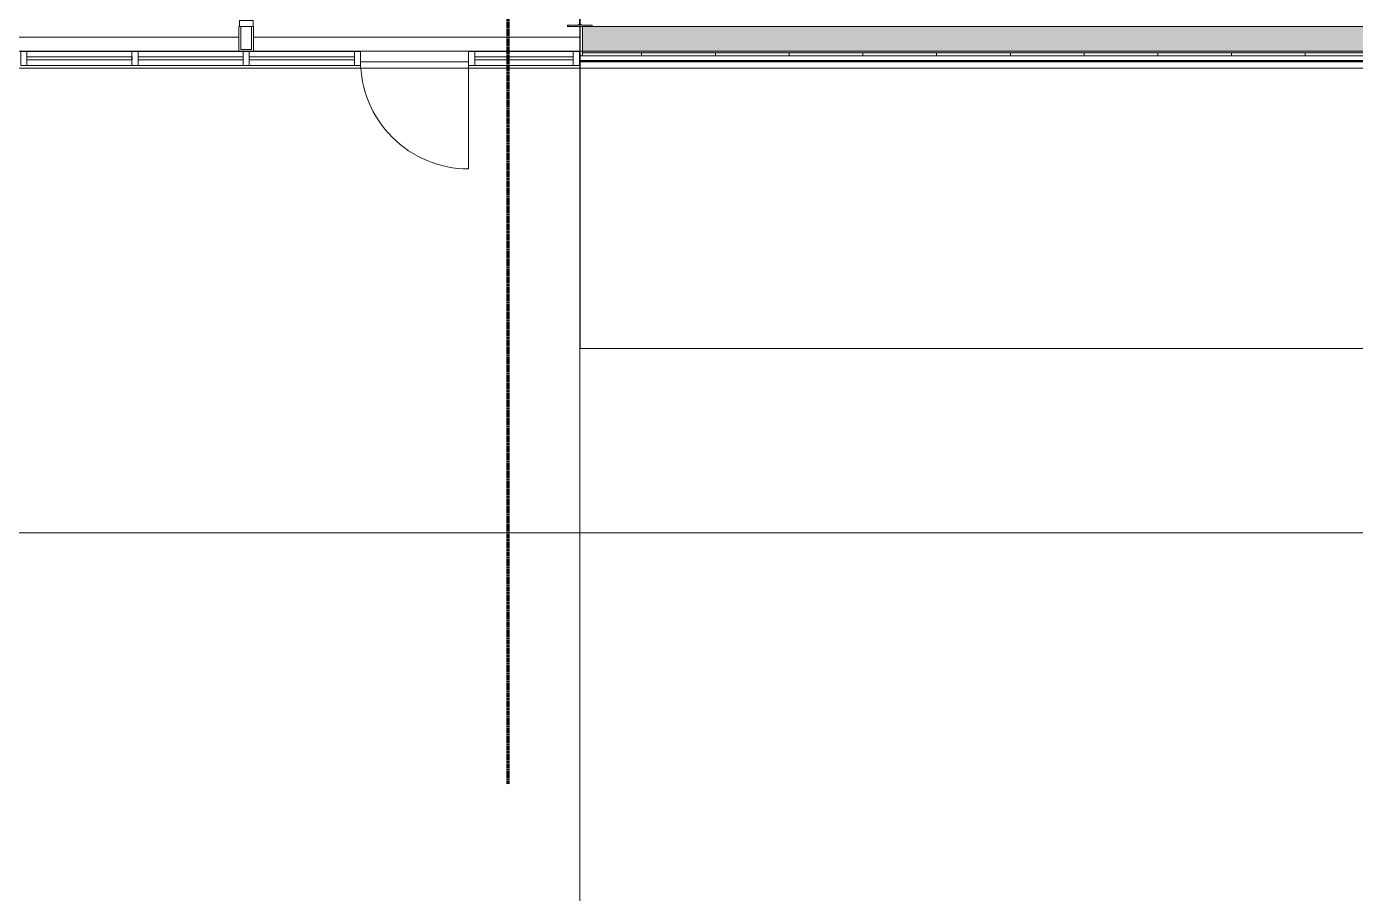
# Model space of a CAD drawing. Header units: inches. Extents: x 25369 to 33163, y -23509 to -20274.
# Drawn here: x 29994.9 to 30427.4, y -23069.4 to -22787.3 of the extents above; entities that cross this region are included whole.
import ezdxf

# ---------------------------------------------------------------- set-up
doc = ezdxf.new("R2010")
doc.units = ezdxf.units.IN
doc.header["$MEASUREMENT"] = 0
doc.linetypes.add('Dash', pattern=[0.25, 0.125, -0.125])
doc.linetypes.add('Grid Line 1_2_', pattern=[0.875, 0.5, -0.125, 0.125, -0.125])
for name, color, linetype, lineweight in [('A-ANNO-MATC', 214, 'Dash', 140), ('A-DOOR', 31, 'Continuous', 9), ('A-FLOR', 192, 'Continuous', 9), ('A-GLAZ-CURT', 52, 'Continuous', 9), ('A-GLAZ-CWMG', 51, 'Continuous', 9), ('A-WALL', 113, 'Continuous', 9), ('A-WALL-PATT', 111, 'Continuous', 25), ('C-TOPO', 7, 'Continuous', 9), ('Conc', 7, 'Continuous', 13), ('I-WALL', 2, 'Continuous', 9), ('L-SITE-WALL', 31, 'Continuous', 9), ('S-COLS', 52, 'Continuous', 9), ('S-GRID', 1, 'Continuous', 9)]:
    doc.layers.add(name, color=color, linetype=linetype, lineweight=lineweight)

# ---------------------------------------------------------------- blocks, each defined once
blk = doc.blocks.new('Struct_Xcel_Sports Complex_rvt-2-Overall Floor Plan')
at = {"layer": 'A-FLOR', "color": 8}
for p, q in [((24132.95, -22790.8), (23954.27, -22790.8)), ((24244.02, -22790.8), (24137.7, -22790.8))]:
    blk.add_line(p, q, dxfattribs=at)
at = {"layer": 'L-SITE-WALL', "color": 8}
for p, q in [((23954.27, -22790.8), (24132.95, -22790.8)), ((24137.7, -22790.8), (24244.02, -22790.8)), ((24207.7, -22798.8), (24172.52, -22798.8)), ((25074.08, -22798.8), (24243.77, -22798.8))]:
    blk.add_line(p, q, dxfattribs=at)
blk = doc.blocks.new('W-Wide Flange-Column - B2_E-V4-Overall Floor Plan')
at = {"layer": 'S-COLS'}
h = blk.add_hatch(dxfattribs=at)
h.set_pattern_fill('FP_10', color=8, style=0, pattern_type=2)
h.set_pattern_definition([(225, (30174.994, -22783.178), (19.00703, -19.00703), []), (225, (30174.994, -22811.978), (19.00703, -19.00703), [])])
h.paths.add_polyline_path([(4, 4.13), (-4, 4.13), (-4, 3.69), (-0.84, 3.69), (-0.35, 3.49), (-0.14, 3), (-0.14, -3), (-0.35, -3.49), (-0.84, -3.69), (-4, -3.69), (-4, -4.12), (4, -4.12), (4, -3.69), (0.84, -3.69), (0.35, -3.49), (0.14, -3), (0.14, 3), (0.35, 3.49), (0.84, 3.69), (4, 3.69)], flags=0)
at = {"layer": 'S-COLS', "color": 7, "lineweight": 13}
for p, q in [((4, 4.13), (-4, 4.13)), ((-4, 4.13), (-4, 3.69)), ((-4, 3.69), (-0.84, 3.69)), ((-0.14, 3), (-0.14, -3)), ((0.14, -3), (0.14, 3)), ((0.84, 3.69), (4, 3.69)), ((4, 3.69), (4, 4.13)), ((-0.84, -3.69), (-4, -3.69)), ((-4, -3.69), (-4, -4.12)), ((-4, -4.12), (4, -4.12)), ((4, -3.69), (0.84, -3.69)), ((4, -4.12), (4, -3.69))]:
    blk.add_line(p, q, dxfattribs=at)
for centre, start, end in [((-0.84, 3), 0, 90), ((0.84, 3), 90, 180), ((-0.84, -3), 270, 0), ((0.84, -3), 180, 270)]:
    blk.add_arc(centre, 0.691, start, end, dxfattribs=at)
blk = doc.blocks.new('System Panel - INSULATED LOW-E GLAZING _SEE ELEVATIONS FOR U-FACTOR_ SHGC_ _ LT_-1307209-Overall Floor Plan')
at = {"layer": 'A-GLAZ-CURT', "color": 7, "lineweight": 13}
for p, q in [((16.03125, -0.25), (-16.03125, -0.25)), ((-16.03125, -0.25), (-16.03125, -1.25)), ((-16.03125, -1.25), (16.03125, -1.25)), ((16.03125, -1.25), (16.03125, -0.25))]:
    blk.add_line(p, q, dxfattribs=at)
at = {"layer": 'A-GLAZ-CURT', "color": 10}
for p, q in [((-16.03125, -1.25), (-16.03125, -0.25)), ((16.03125, -0.25), (-16.03125, -0.25)), ((-16.03125, -1.25), (16.03125, -1.25)), ((16.03125, -0.25), (16.03125, -1.25))]:
    blk.add_line(p, q, dxfattribs=at)
blk = doc.blocks.new('Door_Single_Storefront - one-1371399-Overall Floor Plan')
at = {"layer": 'A-DOOR', "color": 8}
blk.add_line((-17.59375, 35.1875), (-17.59375, 0), dxfattribs=at)
blk.add_arc((-17.59375, 0), 35.1875, 360, 90, dxfattribs=at)
blk = doc.blocks.new('System Panel - INSULATED LOW-E GLAZING _SEE ELEVATIONS FOR U-FACTOR_ SHGC_ _ LT_-827433-Overall Floor Plan')
at = {"layer": 'A-GLAZ-CURT', "color": 7, "lineweight": 13}
for p, q in [((17.09375, -0.25), (-17.09375, -0.25)), ((-17.09375, -0.25), (-17.09375, -1.25)), ((-17.09375, -1.25), (17.09375, -1.25)), ((17.09375, -1.25), (17.09375, -0.25))]:
    blk.add_line(p, q, dxfattribs=at)
at = {"layer": 'A-GLAZ-CURT', "color": 10}
for p, q in [((-17.09375, -1.25), (-17.09375, -0.25)), ((17.09375, -0.25), (-17.09375, -0.25)), ((-17.09375, -1.25), (17.09375, -1.25)), ((17.09375, -0.25), (17.09375, -1.25))]:
    blk.add_line(p, q, dxfattribs=at)
blk = doc.blocks.new('Rectangular Mullion - Exterior 2_ x 4_5_-1307206-Overall Floor Plan')
at = {"layer": 'A-GLAZ-CWMG', "color": 8}
for p, q in [((24209.7, -22795.43), (24241.77, -22795.43)), ((24209.7, -22799.93), (24241.77, -22799.93))]:
    blk.add_line(p, q, dxfattribs=at)
blk = doc.blocks.new('Rectangular Mullion - Exterior 2_ x 4_5_-1146644-Overall Floor Plan')
at = {"layer": 'A-GLAZ-CWMG', "color": 8}
for p, q in [((24137.7, -22795.43), (24170.52, -22795.43)), ((24136.33, -22799.93), (24170.52, -22799.93))]:
    blk.add_line(p, q, dxfattribs=at)
blk = doc.blocks.new('Rectangular Mullion - Exterior 2_ x 4_5_-769200-Overall Floor Plan')
at = {"layer": 'A-GLAZ-CWMG', "color": 8}
for p, q in [((24100.14, -22795.43), (24132.95, -22795.43)), ((24100.14, -22799.93), (24134.33, -22799.93))]:
    blk.add_line(p, q, dxfattribs=at)
blk = doc.blocks.new('Rectangular Mullion - Exterior 2_ x 4_5_-1142342-Overall Floor Plan')
at = {"layer": 'A-GLAZ-CWMG', "color": 7, "lineweight": 13}
for p, q in [((0, 3), (-2, 3)), ((-2, 3), (-2, -1.5)), ((0, -1.5), (0, 3)), ((-2, -1.5), (0, -1.5))]:
    blk.add_line(p, q, dxfattribs=at)
blk = doc.blocks.new('Rectangular Mullion - Exterior 2_ x 4_5_-1115231-Overall Floor Plan')
at = {"layer": 'A-GLAZ-CWMG', "color": 7, "lineweight": 13}
for p, q in [((-1, 3), (1, 3)), ((-1, -1.5), (-1, 3)), ((1, 3), (1, -1.5)), ((1, -1.5), (-1, -1.5))]:
    blk.add_line(p, q, dxfattribs=at)
blk = doc.blocks.new('Rectangular Mullion - Exterior 2_ x 4_5_-V15-Overall Floor Plan')
at = {"layer": 'A-GLAZ-CWMG', "color": 8}
for p, q in [((22206.33, -22795.43), (22240.52, -22795.43)), ((22206.33, -22799.93), (22240.52, -22799.93))]:
    blk.add_line(p, q, dxfattribs=at)
blk = doc.blocks.new('Rectangular Mullion - Exterior 2_ x 4_5_-1142495-Overall Floor Plan')
at = {"layer": 'A-GLAZ-CWMG', "color": 7, "lineweight": 13}
for p, q in [((0, 3), (-2, 3)), ((-2, 3), (-2, -1.5)), ((0, -1.5), (0, 3)), ((-2, -1.5), (0, -1.5))]:
    blk.add_line(p, q, dxfattribs=at)

msp = doc.modelspace()

# ---------------------------------------------------------------- hatches: boundary and pattern name
at = {"layer": 'A-WALL-PATT', "lineweight": 9}
h = msp.add_hatch(dxfattribs=at)
h.set_pattern_fill('FP_18', color=8, style=0, pattern_type=2)
h.set_pattern_definition([(161.57, (5932.064, 0.96), (-7.6802237, -0.0009796), [0, -54.643, 6.067, 0]), (18.43, (5930.144, 0.96), (-7.6802237, 0.0009796), [0, -54.643, 6.067, 0]), (108.43, (5932.064, 0.96), (3.8382953, -19.20136532), [18.211, -42.499]), (71.57, (5930.144, 0.96), (3.8382953, 19.20136532), [18.211, -42.499])])
h.paths.add_polyline_path([(30189.51, -22795.3), (31004.43, -22795.3), (31004.43, -22787.3), (30175.87, -22787.3), (30175.87, -22795.3)], flags=0)
h = msp.add_hatch(dxfattribs=at)
h.set_pattern_fill('FP_20', color=8, style=0, pattern_type=2)
h.set_pattern_definition([(0, (5931.104, 0), (30.72, 7.68), [2.534, -20.506, 2.534, -20.506, -122.88]), (0, (5931.104, 0), (30.72, 7.68), [-46.08, 2.534, -43.546, 2.534, -20.506, -53.76]), (0, (5931.104, 0), (30.72, 7.68), [-115.2, 2.534, -12.826, 2.534, -35.866]), (120, (5942.624, 3.84), (-22.0110751, 22.7643004), [2.534, -20.506, 2.534, -20.506, -122.88]), (120, (5942.624, 3.84), (-22.0110751, 22.7643004), [-46.08, 2.534, -43.546, 2.534, -20.506, -53.76]), (120, (5942.624, 3.84), (-22.0110751, 22.7643004), [-115.2, 2.534, -12.826, 2.534, -35.866]), (240, (5946.464, 19.2), (-8.7089249, -30.4443004), [2.534, -20.506, 2.534, -20.506, -122.88]), (240, (5946.464, 19.2), (-8.7089249, -30.4443004), [-46.08, 2.534, -43.546, 2.534, -20.506, -53.76]), (240, (5946.464, 19.2), (-8.7089249, -30.4443004), [-115.2, 2.534, -12.826, 2.534, -35.866])])
h.paths.add_polyline_path([(30175.87, -22795.8), (31004.43, -22795.8), (31004.43, -22795.3), (30175.87, -22795.3)], flags=0)
h = msp.add_hatch(dxfattribs=at)
h.set_pattern_fill('FP_21', color=8, style=0, pattern_type=2)
h.set_pattern_definition([(0, (5931.104, 0), (0, 24), []), (90, (5931.104, 0), (-24, 1e-15), [])])
h.paths.add_polyline_path([(30175.87, -22796.8), (31004.43, -22796.8), (31004.43, -22795.8), (30175.87, -22795.8)], flags=0)

# ---------------------------------------------------------------- linework, layer by layer
at = {"layer": 'A-ANNO-MATC', "color": 153}
msp.add_line((30151.55, -20555.1), (30151.55, -23033.87), dxfattribs=at)
at = {"layer": 'A-WALL', "color": 7, "lineweight": 13}
for p, q in [((30064.68, -22787.3), (30064.68, -22794.8)), ((30068.18, -22787.3), (30068.18, -22794.8)), ((30175.12, -22787.3), (30175.12, -22798.62)), ((30175.87, -22787.3), (30175.87, -22796.8)), ((30460.49, -22787.3), (30178.99, -22787.3)), ((30064.68, -22794.8), (30068.18, -22794.8)), ((31005.18, -22796.8), (30175.12, -22796.8)), ((31004.43, -22795.3), (30175.87, -22795.3)), ((31004.43, -22795.8), (30175.87, -22795.8)), ((31005.18, -22798.3), (30175.12, -22798.3)), ((30175.12, -22798.62), (31005.18, -22798.62))]:
    msp.add_line(p, q, dxfattribs=at)
at = {"layer": 'C-TOPO', "color": 8}
for p, q in [((30103.62, -22798.8), (30138.81, -22798.8)), ((30138.81, -22798.8), (30103.62, -22798.8)), ((30174.87, -22798.8), (30175.12, -22798.8)), ((30175.12, -22798.8), (30174.87, -22798.8)), ((30175.12, -22798.8), (30175.12, -22892.07)), ((30175.12, -22892.07), (30175.12, -22798.8)), ((30175.12, -22892.07), (31912.12, -22892.07)), ((31912.12, -22892.07), (30175.12, -22892.07)), ((32295.08, -22952.07), (29635.01, -22952.07)), ((32215.99, -22952.07), (29635.01, -22952.07))]:
    msp.add_line(p, q, dxfattribs=at)
at = {"layer": 'Conc', "color": 8, "lineweight": 9}
for p, q in [((30175.12, -22892.07), (30175.12, -22799.43)), ((30175.12, -22892.07), (31912.12, -22892.07)), ((32090, -22952.07), (29635.01, -22952.07))]:
    msp.add_line(p, q, dxfattribs=at)
at = {"layer": 'I-WALL', "color": 7, "lineweight": 13}
for p, q in [((30068.81, -22787.3), (30064.06, -22787.3)), ((30064.06, -22787.3), (30064.06, -22795.43)), ((30068.81, -22795.43), (30068.81, -22787.3)), ((30064.06, -22795.43), (30068.81, -22795.43))]:
    msp.add_line(p, q, dxfattribs=at)
at = {"layer": 'L-SITE-WALL', "color": 8}
for p, q in [((31163.93, -22800.8), (28583.49, -22800.8)), ((30103.62, -22798.8), (30138.81, -22798.8)), ((30174.87, -22798.8), (31005.18, -22798.8))]:
    msp.add_line(p, q, dxfattribs=at)
at = {"layer": 'S-GRID', "linetype": 'Grid Line 1_2_'}
for p, q in [((30174.99, -23095.8), (30174.99, -20550.05)), ((30174.99, -23413.24), (30174.99, -20902.43)), ((32262.45, -22795.3), (27498.46, -22795.3)), ((32554.17, -22795.3), (27846.62, -22795.3))]:
    msp.add_line(p, q, dxfattribs=at)

# ---------------------------------------------------------------- block references
at = {"color": 250, "lineweight": 5}
msp.add_blockref('Struct_Xcel_Sports Complex_rvt-2-Overall Floor Plan', (5931.1, 0), dxfattribs=at)
at = {"layer": 'A-DOOR', "color": 8, "rotation": 180}
msp.add_blockref('Door_Single_Storefront - one-1371399-Overall Floor Plan', (30121.21, -22798.43), dxfattribs=at)
at = {"layer": 'A-GLAZ-CURT', "color": 10, "rotation": 180}
for name, p in [('System Panel - INSULATED LOW-E GLAZING _SEE ELEVATIONS FOR U-FACTOR_ SHGC_ _ LT_-827433-Overall Floor Plan', (30012.15, -22798.43)), ('System Panel - INSULATED LOW-E GLAZING _SEE ELEVATIONS FOR U-FACTOR_ SHGC_ _ LT_-827433-Overall Floor Plan', (30048.34, -22798.43)), ('System Panel - INSULATED LOW-E GLAZING _SEE ELEVATIONS FOR U-FACTOR_ SHGC_ _ LT_-827433-Overall Floor Plan', (30084.52, -22798.43)), ('System Panel - INSULATED LOW-E GLAZING _SEE ELEVATIONS FOR U-FACTOR_ SHGC_ _ LT_-1307209-Overall Floor Plan', (30156.84, -22798.43))]:
    msp.add_blockref(name, p, dxfattribs=at)
at = {"layer": 'A-GLAZ-CWMG', "color": 8, "rotation": 270}
msp.add_blockref('Rectangular Mullion - Exterior 2_ x 4_5_-1142495-Overall Floor Plan', (30065.68, -22787.3), dxfattribs=at)
at = {"layer": 'A-GLAZ-CWMG', "color": 8, "extrusion": (0, 0, -1)}
for p in [(-29994.06, -22798.43), (-30030.24, -22798.43), (-30066.43, -22798.43), (-30102.62, -22798.43), (-30139.81, -22798.43)]:
    msp.add_blockref('Rectangular Mullion - Exterior 2_ x 4_5_-1115231-Overall Floor Plan', p, dxfattribs=at)
at = {"layer": 'A-GLAZ-CWMG', "color": 8}
for name, p in [('Rectangular Mullion - Exterior 2_ x 4_5_-V15-Overall Floor Plan', (7788.73, 0)), ('Rectangular Mullion - Exterior 2_ x 4_5_-769200-Overall Floor Plan', (5931.1, 0)), ('Rectangular Mullion - Exterior 2_ x 4_5_-1146644-Overall Floor Plan', (5931.1, 0)), ('Rectangular Mullion - Exterior 2_ x 4_5_-1307206-Overall Floor Plan', (5931.1, 0)), ('Rectangular Mullion - Exterior 2_ x 4_5_-1142342-Overall Floor Plan', (30174.87, -22798.43))]:
    msp.add_blockref(name, p, dxfattribs=at)
at = {"layer": 'S-COLS', "color": 8, "rotation": 180}
msp.add_blockref('W-Wide Flange-Column - B2_E-V4-Overall Floor Plan', (30174.99, -22783.18), dxfattribs=at)

doc.saveas('drawing.dxf')
